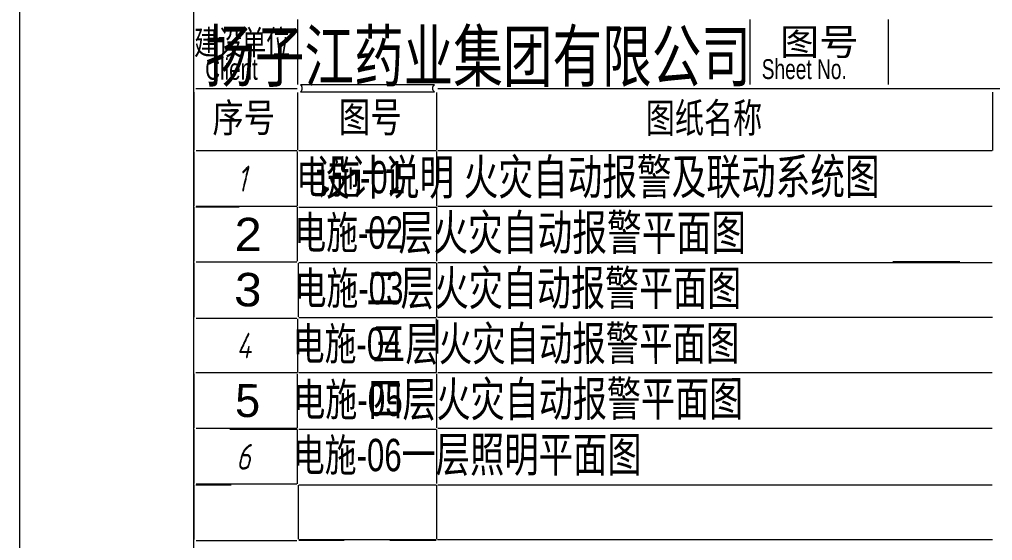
# Model space of a CAD drawing. Extents: x 233 to 5195, y 274 to 7291.
# Drawn here: x 233 to 3539, y 3863 to 5634 of the extents above; entities that cross this region are included whole.
import ezdxf

# ---------------------------------------------------------------- set-up
doc = ezdxf.new("R2010")
doc.units = 0
for name, color, linetype, lineweight in [('OCR_TEXT', 6, 'Continuous', 0), ('TRACE_STRAIGHT', 5, 'Continuous', 0), ('TRACE_TEXT_SYMBOL', 6, 'Continuous', 0)]:
    doc.layers.add(name, color=color, linetype=linetype, lineweight=lineweight)
doc.styles.add('wqy-unicode', font='wqy-unicode.lff')

msp = doc.modelspace()

# ---------------------------------------------------------------- linework, layer by layer
at = {"layer": 'TRACE_STRAIGHT', "color": 5}
for p, q in [((233.3, 7289.6), (233.3, 274.6)), ((825, 7052), (825, 512)), ((825.4, 5413.4), (825.4, 5633.4)), ((1177.3, 5633.4), (1177.3, 5413.4)), ((2714.4, 5633.4), (2714.4, 5413.4)), ((3185.2, 5413.4), (3185.2, 5633.4)), ((831.9, 5399.6), (1176.9, 5399.6)), ((1654.4, 5399.6), (3538.1, 5399.6)), ((3189.4, 5399.6), (4011.9, 5399.6)), ((825.4, 5387.1), (825.4, 5189.6)), ((1177.3, 5385.9), (1177.3, 5189.6)), ((1650.2, 5385.9), (1650.2, 5189.6)), ((3539, 5387), (3539, 5189)), ((825.4, 5184.6), (825.4, 5000.9)), ((833.1, 5188.8), (1175.6, 5188.8)), ((1017, 5189), (1131, 5189)), ((1177, 5185), (1177, 5000)), ((1181.9, 5188.8), (1649.4, 5188.8)), ((1650, 5185), (1650, 5000)), ((1654.4, 5188.8), (3538.1, 5188.8)), ((3423, 5189), (3537, 5189)), ((825.4, 4995.9), (825.4, 4812.1)), ((833, 4997), (980, 4997)), ((833.1, 4999.8), (1175.6, 4999.8)), ((1177.3, 4812.1), (1177.3, 4995.9)), ((1181.9, 4996.5), (1649.4, 4996.5)), ((1650.2, 4995.9), (1650.2, 4812.1)), ((1654.4, 4999.8), (3538.1, 4999.8)), ((825.4, 4807.1), (825.4, 4622.1)), ((833.1, 4810.7), (1175.6, 4810.7)), ((1180.5, 4805.9), (1180.5, 4623.4)), ((1181.9, 4807.5), (1649.4, 4807.5)), ((1650.2, 4805.9), (1650.2, 4623.4)), ((1654.4, 4807.5), (3538.1, 4807.5)), ((3200, 4811), (3428, 4811)), ((3322, 4808), (3538, 4808)), ((825.4, 4434.6), (825.4, 4617.1)), ((833.1, 4618.5), (1175.6, 4618.5)), ((1051, 4619), (1176, 4619)), ((1177.3, 4617.1), (1177.3, 4434.6)), ((1181.9, 4621.7), (1649.4, 4621.7)), ((1650.2, 4434.6), (1650.2, 4617.1)), ((1653, 4613), (1653, 4499)), ((1654, 4622), (3539, 4622)), ((832, 4434), (1177, 4434)), ((1177, 4430), (1177, 4245)), ((1181.9, 4433.8), (1649.4, 4433.8)), ((1654.4, 4433.8), (3538.1, 4433.8)), ((825.4, 4429.6), (825.4, 4245.9)), ((1650.2, 4429.6), (1650.2, 4245.9)), ((825.4, 4240.9), (825.4, 4057.1)), ((833.1, 4244.8), (1175.6, 4244.8)), ((948, 4242), (1176, 4242)), ((1177, 4241), (1177, 4056)), ((1181.9, 4241.5), (1649.4, 4241.5)), ((1650.2, 4240.9), (1650.2, 4057.1)), ((1654.4, 4244.8), (3538.1, 4244.8)), ((3013, 4245), (3241, 4245)), ((825.4, 4052.1), (825.4, 3867.1)), ((833, 4053), (953, 4053)), ((833.1, 4055.7), (1175.6, 4055.7)), ((1180.5, 4050.9), (1180.5, 3868.4)), ((1181.9, 4052.5), (1649.4, 4052.5)), ((1650.2, 4050.9), (1650.2, 3868.4)), ((1654.4, 4052.5), (3538.1, 4052.5)), ((833.1, 3863.5), (1175.6, 3863.5)), ((1181.9, 3866.7), (1649.4, 3866.7)), ((1182, 3864), (1336, 3864)), ((1492, 3864), (1649, 3864)), ((1654, 3867), (1758, 3867)), ((1654.4, 3866.7), (3538.1, 3866.7)), ((1774, 3867), (1888, 3867)), ((2936, 3867), (3073, 3867)), ((3196, 3867), (3331, 3867)), ((3332, 3867), (3539, 3867))]:
    msp.add_line(p, q, dxfattribs=at)
at = {"layer": 'TRACE_TEXT_SYMBOL', "color": 6}
for points in [[(1188, 5412), (1191, 5409), (1191, 5408), (1192, 5407), (1192, 5406), (1193, 5405), (1193, 5401), (1194, 5400), (1193, 5399), (1193, 5395), (1192, 5394), (1192, 5393), (1191, 5392), (1191, 5391), (1188, 5388), (1643, 5388), (1640, 5391), (1640, 5392), (1639, 5393), (1639, 5394), (1638, 5395), (1638, 5399), (1637, 5400), (1638, 5401), (1638, 5405), (1639, 5406), (1639, 5407), (1640, 5408), (1640, 5409), (1643, 5412)], [(992, 4152), (1009, 4152), (1010, 4151), (1011, 4151), (1014, 4148), (1014, 4147), (1015, 4146), (1015, 4144), (1016, 4143), (1016, 4137), (1015, 4136), (1015, 4134), (1014, 4133), (1014, 4130), (1013, 4129), (1013, 4126), (1012, 4125), (1012, 4123), (1011, 4122), (1011, 4120), (1010, 4119), (1010, 4118), (1009, 4117), (1009, 4116), (1006, 4113), (1005, 4113), (1003, 4111), (1002, 4111), (1001, 4110), (998, 4110), (997, 4109), (991, 4109), (987, 4113), (986, 4113), (985, 4114), (985, 4116), (984, 4117), (984, 4126), (985, 4127), (985, 4130), (986, 4131), (986, 4134), (987, 4135), (987, 4138), (988, 4139), (988, 4142), (989, 4143), (989, 4146), (990, 4147), (990, 4150)]]:
    msp.add_lwpolyline(points, close=True, dxfattribs=at)
for points in [[(1011, 5134), (1004, 5127), (1003, 5127), (992, 5116), (992, 5114), (994, 5114), (1008, 5128), (1009, 5127), (1009, 5125), (1008, 5124), (1008, 5121), (1007, 5120), (1007, 5117), (1006, 5116), (1006, 5112), (1005, 5111), (1005, 5108), (1004, 5107), (1004, 5104), (1003, 5103), (1003, 5100), (1002, 5099), (1002, 5095), (1001, 5094), (1001, 5091), (1000, 5090), (1000, 5087), (999, 5086), (999, 5083), (998, 5082), (998, 5079), (997, 5078), (997, 5074), (996, 5073), (996, 5070), (995, 5069), (995, 5066), (994, 5065), (994, 5062), (993, 5061), (993, 5058), (992, 5057), (992, 5052), (993, 5052), (994, 5053), (994, 5056), (995, 5057), (995, 5060), (996, 5061), (996, 5064), (997, 5065), (997, 5068), (998, 5069), (998, 5073), (999, 5074), (999, 5077), (1000, 5078), (1000, 5081), (1001, 5082), (1001, 5085), (1002, 5086), (1002, 5089), (1003, 5090), (1003, 5094)], [(1003, 5094), (1004, 5095), (1004, 5098), (1005, 5099), (1005, 5102), (1006, 5103), (1006, 5106), (1007, 5107), (1007, 5110), (1008, 5111), (1008, 5115), (1009, 5116), (1009, 5119), (1010, 5120), (1010, 5123), (1011, 5124), (1011, 5127), (1012, 5128), (1012, 5132), (1013, 5133), (1012, 5134), (1011, 5134)], [(1011, 4567), (1010, 4566), (1010, 4565), (1009, 4564), (1009, 4562), (1008, 4561), (1008, 4560), (1007, 4559), (1007, 4558), (1006, 4557), (1006, 4556), (1005, 4555), (1005, 4554), (1004, 4553), (1004, 4552), (1003, 4551), (1003, 4550), (1002, 4549), (1002, 4548), (1001, 4547), (1001, 4545), (1000, 4544), (1000, 4543), (999, 4542), (999, 4541), (998, 4540), (998, 4539), (997, 4538), (997, 4537), (996, 4536), (996, 4535), (995, 4534), (995, 4533), (994, 4532), (994, 4530), (993, 4529), (993, 4528), (992, 4527), (992, 4526), (991, 4525), (991, 4524), (990, 4523), (990, 4522), (989, 4521), (989, 4520), (988, 4519), (988, 4518), (987, 4517), (987, 4515), (986, 4514), (986, 4513), (985, 4512), (985, 4511), (984, 4510), (984, 4509), (983, 4508), (983, 4507), (982, 4506), (982, 4503), (1007, 4503), (1008, 4502), (1007, 4501), (1007, 4496), (1006, 4495)], [(998, 4533), (998, 4535), (999, 4536), (999, 4537), (1000, 4538), (1000, 4539), (1001, 4540), (1001, 4541), (1002, 4542), (1002, 4543), (1003, 4544), (1003, 4545), (1004, 4546), (1004, 4547), (1005, 4548), (1005, 4550), (1006, 4551), (1006, 4552), (1007, 4553), (1007, 4554), (1008, 4555), (1008, 4556), (1009, 4557), (1009, 4558), (1010, 4559), (1010, 4560), (1011, 4561), (1011, 4562), (1012, 4563), (1012, 4565), (1013, 4566), (1012, 4567), (1011, 4567)], [(1006, 4495), (1006, 4491), (1005, 4490), (1005, 4485), (1006, 4485), (1007, 4486), (1007, 4490), (1008, 4491), (1008, 4495), (1009, 4496), (1009, 4500), (1010, 4501), (1010, 4502), (1011, 4503), (1021, 4503), (1022, 4504), (1021, 4505), (1012, 4505), (1011, 4506), (1011, 4510), (1012, 4511), (1012, 4515), (1013, 4516), (1013, 4520), (1014, 4521), (1014, 4522), (1013, 4523), (1012, 4523), (1012, 4522), (1011, 4521), (1011, 4517), (1010, 4516), (1010, 4512), (1009, 4511), (1009, 4507), (1007, 4505), (986, 4505), (985, 4506), (985, 4507), (986, 4508), (986, 4509), (987, 4510), (987, 4511), (988, 4512), (988, 4513), (989, 4514), (989, 4515), (990, 4516), (990, 4518), (991, 4519), (991, 4520), (992, 4521), (992, 4522), (993, 4523), (993, 4524), (994, 4525), (994, 4526), (995, 4527), (995, 4528), (996, 4529), (996, 4530), (997, 4531), (997, 4532), (998, 4533)], [(1020, 4189), (1019, 4188), (1017, 4188), (1016, 4187), (1015, 4187), (1014, 4186), (1013, 4186), (1012, 4185), (1011, 4185), (1007, 4181), (1006, 4181), (1000, 4175), (1000, 4174), (998, 4172), (998, 4171), (996, 4169), (996, 4168), (995, 4167), (995, 4166), (993, 4164), (993, 4162), (992, 4161), (992, 4160), (991, 4159), (991, 4158), (990, 4157), (990, 4155), (989, 4154), (989, 4151), (988, 4150), (988, 4148), (987, 4147), (987, 4144), (986, 4143), (986, 4140), (985, 4139), (985, 4136), (984, 4135), (984, 4132), (983, 4131), (983, 4128), (982, 4127), (982, 4116), (983, 4115), (983, 4113), (988, 4108), (989, 4108), (990, 4107), (998, 4107), (999, 4108), (1002, 4108), (1003, 4109), (1005, 4109), (1011, 4115), (1011, 4116), (1012, 4117), (1012, 4118), (1013, 4119), (1013, 4121), (1014, 4122), (1014, 4124), (1015, 4125), (1015, 4128), (1016, 4129)], [(1016, 4129), (1016, 4132), (1017, 4133), (1017, 4135), (1018, 4136), (1018, 4144), (1017, 4145), (1017, 4147), (1016, 4148), (1016, 4150), (1014, 4152), (1013, 4152), (1012, 4153), (1011, 4153), (1010, 4154), (993, 4154), (992, 4155), (992, 4156), (993, 4157), (993, 4158), (994, 4159), (994, 4160), (995, 4161), (995, 4162), (996, 4163), (996, 4164), (997, 4165), (997, 4166), (999, 4168), (999, 4169), (1001, 4171), (1001, 4172), (1012, 4183), (1013, 4183), (1014, 4184), (1015, 4184), (1016, 4185), (1018, 4185), (1019, 4186), (1020, 4186), (1022, 4188), (1021, 4189), (1020, 4189)]]:
    msp.add_lwpolyline(points, dxfattribs=at)

# ---------------------------------------------------------------- texts
at = {"layer": 'OCR_TEXT', "color": 6, "style": 'wqy-unicode'}
for s, height, width, p in [('扬子江药业集团有限公司', 171.617, 0.72, (864.4, 5423.5)), ('建设单位', 83.1, 0.72, (826.4, 5514.4)), ('图号', 90.91, 1.075386, (2817, 5512.4)), ('Client', 72.67, 0.72, (864.2, 5429)), ('Sheet No.', 67.52, 0.72, (2754.9, 5431.4)), ('图号', 102.48, 0.764607, (1318, 5250.9)), ('图纸名称', 100.44, 0.721971, (2361, 5249.2)), ('电施-01', 110.11, 0.72, (1173.7, 5042.8)), ('2', 112.9, 1.098343, (964, 4847)), ('电施-02', 110.11, 0.72, (1167, 4854.8)), ('一层火灾自动报警平面图', 120.208, 0.72, (1403, 4850.1)), ('二层火灾自动报警平面图', 117.866, 0.72, (1412.3, 4662.8)), ('电施-03', 110.11, 0.72, (1168.2, 4665.8)), ('电施-04', 110.11, 0.72, (1161.8, 4476.8)), ('电施-05', 110.9, 0.72, (1163.2, 4286.9)), ('电施-06', 110.11, 0.72, (1162.2, 4098.8)), ('一层照明平面图', 118.76, 0.72, (1530.6, 4096.9))]:
    msp.add_text(s, height=height, dxfattribs=dict(at, width=width)).set_placement(p)
for s, height, rotation, width, p in [('序号', 97.71, 0.5185, 0.801154, (888.9, 5250.3)), ('设计说明 火灾自动报警及联动系统图', 119.948, 0.091, 0.72, (1238.9, 5037.7)), ('3', 113.5, -2.9357, 1.094133, (961.1, 4661.5)), ('三层火灾自动报警平面图', 115.525, 0.1372, 0.72, (1431, 4473.8)), ('四层火灾自动报警平面图', 117.866, 0.1367, 0.72, (1418.8, 4284.1)), ('5', 112, -0.8303, 1.024795, (965.2, 4283.5))]:
    msp.add_text(s, height=height, rotation=rotation, dxfattribs=dict(at, width=width)).set_placement(p)

doc.saveas('drawing.dxf')
